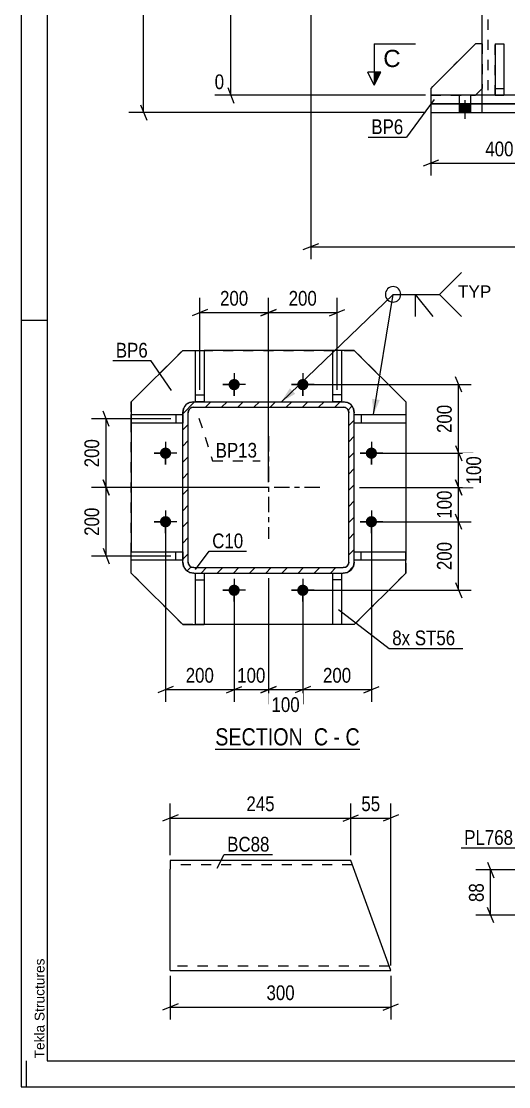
# Model space of a CAD drawing. Header units: millimetres. Extents: x 0 to 841, y 0 to 594.
# Drawn here: x 0 to 94.7, y 0 to 207.2 of the extents above; entities that cross this region are included whole.
import ezdxf

# ---------------------------------------------------------------- set-up
doc = ezdxf.new("R2010")
doc.units = ezdxf.units.MM
doc.linetypes.add('DXK_LINE_DOT2', pattern=[3.9198, 1.9599, -1.9599])
doc.linetypes.add('DXK_LINE_DOT3', pattern=[5.9187, 2.979, -0.9799, 0.9799, -0.9799])
doc.styles.add('Arial', font='arial.ttf', dxfattribs={"height": 0.2})
doc.styles.add('Arial Narrow', font='ARIALN.TTF', dxfattribs={"height": 0.2})

# ---------------------------------------------------------------- blocks, each defined once
blk = doc.blocks.new('Unknown-682105598-1132')
at = {"color": 5, "linetype": 'Continuous'}
for p, q in [((0, 594), (0, 0)), ((5, 589), (5, 5)), ((5, 149), (0, 149)), ((1, 0), (1, 5)), ((5, 5), (836, 5)), ((0, 0), (841, 0))]:
    blk.add_line(p, q, dxfattribs=at)
at = {"color": 174, "linetype": 'Continuous', "style": 'Arial'}
blk.add_text('Tekla Structures', height=1.9102, rotation=90, dxfattribs=at).set_placement((4.5, 5.5))
blk = doc.blocks.new('Unknown-682105598-62 - 2945')
at = {"color": 6, "linetype": 'Continuous'}
blk.add_line((37.68, 65.62), (65.75, 65.62), dxfattribs=at)
at = {"color": 0, "linetype": 'Continuous'}
for points in [[(55.79, 66.37), (55.79, 69.87), (37.68, 69.87), (37.68, 66.37)], [(59.6, 66.37), (59.6, 69.87), (56.84, 69.87), (56.84, 66.37)], [(61.93, 66.37), (61.93, 69.87), (60.65, 69.87), (60.65, 66.37)], [(65.75, 66.37), (65.75, 69.87), (62.98, 69.87), (62.98, 66.37)]]:
    blk.add_wipeout(points, dxfattribs=at)
at = {"color": 7, "linetype": 'Continuous', "style": 'Arial Narrow'}
for s, p in [('SECTION ', (37.68, 66.37)), ('C', (56.84, 66.37)), ('C', (62.98, 66.37)), ('-', (60.65, 66.37))]:
    blk.add_text(s, height=3.34, dxfattribs=at).set_placement(p)
blk = doc.blocks.new('Part-682105598-4379 - 4365')
at = {"color": 7, "linetype": 'DXK_LINE_DOT2'}
for p, q in [((92.06, 192.8), (92.06, 202.8)), ((92.06, 202.8), (93.72, 202.8)), ((93.72, 202.8), (93.72, 192.8)), ((92.06, 194.14), (93.72, 194.14)), ((93.72, 192.8), (92.06, 192.8))]:
    blk.add_line(p, q, dxfattribs=at)
blk = doc.blocks.new('Part-682105598-4436 - 4365')
at = {"color": 2, "linetype": 'Continuous'}
for p, q in [((88.22, 202.8), (79.56, 194.14)), ((89.56, 202.8), (88.22, 202.8)), ((79.56, 194.14), (79.56, 192.8)), ((88.22, 192.8), (89.56, 194.14))]:
    blk.add_line(p, q, dxfattribs=at)
at = {"color": 7, "linetype": 'DXK_LINE_DOT2'}
for p, q in [((89.56, 202.8), (89.56, 194.14)), ((79.56, 192.8), (88.22, 192.8))]:
    blk.add_line(p, q, dxfattribs=at)
blk = doc.blocks.new('Bolt-682105598-4375 - 4365')
at = {"linetype": 'Continuous'}
for points in [[(100.66, 192.8), (98.46, 192.8), (98.46, 191.14), (100.66, 191.14)], [(113.99, 192.8), (111.79, 192.8), (111.79, 191.14), (113.99, 191.14)]]:
    blk.add_hatch(color=1, dxfattribs=at).paths.add_polyline_path(points)
at = {"color": 1, "linetype": 'DXK_LINE_DOT2'}
for p, q in [((85.12, 191.14), (85.12, 192.8)), ((85.12, 191.14), (85.12, 192.8)), ((86.22, 189.87), (86.22, 192.8)), ((86.22, 189.87), (86.22, 192.8)), ((87.32, 191.14), (87.32, 192.8)), ((87.32, 191.14), (87.32, 192.8)), ((98.46, 191.14), (98.46, 192.8)), ((99.56, 189.87), (99.56, 192.8)), ((100.66, 191.14), (100.66, 192.8)), ((111.79, 191.14), (111.79, 192.8)), ((112.89, 189.87), (112.89, 192.8)), ((113.99, 191.14), (113.99, 192.8)), ((125.12, 191.14), (125.12, 192.8)), ((125.12, 191.14), (125.12, 192.8)), ((126.22, 189.87), (126.22, 192.8)), ((126.22, 189.87), (126.22, 192.8)), ((127.32, 191.14), (127.32, 192.8)), ((127.32, 191.14), (127.32, 192.8))]:
    blk.add_line(p, q, dxfattribs=at)
at = {"color": 1, "linetype": 'Continuous'}
for p, q in [((98.46, 191.14), (98.46, 192.8)), ((99.56, 189.87), (99.56, 192.8)), ((100.66, 191.14), (100.66, 192.8)), ((111.79, 191.14), (111.79, 192.8)), ((112.89, 189.87), (112.89, 192.8)), ((113.99, 191.14), (113.99, 192.8))]:
    blk.add_line(p, q, dxfattribs=at)
blk = doc.blocks.new('Part-682105598-4447 - 4365')
at = {"color": 2, "linetype": 'Continuous'}
blk.add_line((89.56, 192.8), (89.56, 242.8), dxfattribs=at)
at = {"color": 7, "linetype": 'DXK_LINE_DOT2'}
for p, q in [((90.62, 242.8), (90.62, 192.8)), ((122.89, 192.8), (89.56, 192.8))]:
    blk.add_line(p, q, dxfattribs=at)
blk = doc.blocks.new('Part-682105598-4435 - 4365')
at = {"color": 7, "linetype": 'DXK_LINE_DOT2'}
for p, q in [((88.22, 202.8), (79.56, 194.14)), ((89.56, 202.8), (88.22, 202.8)), ((89.56, 194.14), (89.56, 202.8)), ((79.56, 194.14), (79.56, 192.8)), ((79.56, 192.8), (88.22, 192.8)), ((88.22, 192.8), (89.56, 194.14))]:
    blk.add_line(p, q, dxfattribs=at)
blk = doc.blocks.new('Part-682105598-4455 - 4365')
at = {"color": 2, "linetype": 'Continuous'}
for p, q in [((92.06, 202.8), (92.06, 192.8)), ((92.06, 202.8), (93.72, 202.8)), ((93.72, 202.8), (93.72, 192.8)), ((92.06, 194.14), (93.72, 194.14)), ((92.06, 192.8), (93.72, 192.8))]:
    blk.add_line(p, q, dxfattribs=at)
blk = doc.blocks.new('Part-682105598-4568 - 4365')
at = {"color": 2, "linetype": 'Continuous'}
for p, q in [((132.89, 192.8), (79.56, 192.8)), ((79.56, 192.8), (79.56, 191.14)), ((89.56, 191.14), (89.56, 192.8)), ((122.89, 191.14), (122.89, 192.8)), ((132.89, 191.14), (132.89, 192.8)), ((79.56, 191.14), (132.89, 191.14))]:
    blk.add_line(p, q, dxfattribs=at)
blk = doc.blocks.new('Part-682105598-38322 - 4365')
at = {"color": 2, "linetype": 'Continuous'}
for p, q in [((132.89, 191.14), (79.56, 191.14)), ((79.56, 191.14), (79.56, 189.47)), ((89.56, 189.47), (89.56, 191.14)), ((122.89, 189.47), (122.89, 191.14)), ((132.89, 189.47), (132.89, 191.14)), ((79.56, 189.47), (132.89, 189.47))]:
    blk.add_line(p, q, dxfattribs=at)
blk = doc.blocks.new('Bolt-682105598-38323 - 4365')
at = {"linetype": 'Continuous'}
for points in [[(87.32, 191.14), (85.12, 191.14), (85.12, 189.47), (87.32, 189.47)], [(87.32, 191.14), (85.12, 191.14), (85.12, 189.47), (87.32, 189.47)], [(100.66, 191.14), (98.46, 191.14), (98.46, 189.47), (100.66, 189.47)], [(100.66, 191.14), (98.46, 191.14), (98.46, 189.47), (100.66, 189.47)], [(113.99, 191.14), (111.79, 191.14), (111.79, 189.47), (113.99, 189.47)], [(113.99, 191.14), (111.79, 191.14), (111.79, 189.47), (113.99, 189.47)], [(127.32, 191.14), (125.12, 191.14), (125.12, 189.47), (127.32, 189.47)], [(127.32, 191.14), (125.12, 191.14), (125.12, 189.47), (127.32, 189.47)]]:
    blk.add_hatch(color=1, dxfattribs=at).paths.add_polyline_path(points)
at = {"color": 1, "linetype": 'Continuous'}
for p, q in [((85.12, 189.47), (85.12, 191.14)), ((85.12, 189.47), (85.12, 191.14)), ((86.22, 188.2), (86.22, 191.14)), ((86.22, 188.2), (86.22, 191.14)), ((87.32, 189.47), (87.32, 191.14)), ((87.32, 189.47), (87.32, 191.14)), ((98.46, 189.47), (98.46, 191.14)), ((98.46, 189.47), (98.46, 191.14)), ((99.56, 188.2), (99.56, 191.14)), ((99.56, 188.2), (99.56, 191.14)), ((100.66, 189.47), (100.66, 191.14)), ((100.66, 189.47), (100.66, 191.14)), ((111.79, 189.47), (111.79, 191.14)), ((111.79, 189.47), (111.79, 191.14)), ((112.89, 188.2), (112.89, 191.14)), ((112.89, 188.2), (112.89, 191.14)), ((113.99, 189.47), (113.99, 191.14)), ((113.99, 189.47), (113.99, 191.14)), ((125.12, 189.47), (125.12, 191.14)), ((125.12, 189.47), (125.12, 191.14)), ((126.22, 188.2), (126.22, 191.14)), ((126.22, 188.2), (126.22, 191.14)), ((127.32, 189.47), (127.32, 191.14)), ((127.32, 189.47), (127.32, 191.14))]:
    blk.add_line(p, q, dxfattribs=at)
blk = doc.blocks.new('Part-682105598-23190 - 23189')
at = {"color": 2, "linetype": 'Continuous'}
for p, q in [((28.95, 44), (28.95, 42.29)), ((64, 44), (28.95, 44)), ((71.8, 22.57), (64, 44)), ((28.95, 24.29), (28.95, 42.29)), ((28.95, 22.7), (28.95, 24.29)), ((28.95, 22.57), (28.95, 22.7)), ((28.95, 22.57), (71.8, 22.57))]:
    blk.add_line(p, q, dxfattribs=at)
at = {"color": 7, "linetype": 'DXK_LINE_DOT2'}
for p, q in [((28.95, 44), (28.95, 43.87)), ((28.95, 43.87), (28.95, 43.5)), ((64.32, 43.14), (28.95, 43.14)), ((28.95, 23.07), (28.95, 24.29)), ((71.49, 23.43), (28.95, 23.43))]:
    blk.add_line(p, q, dxfattribs=at)
blk = doc.blocks.new('Part-682105598-3027 - 2945')
at = {"color": 2, "linetype": 'Continuous'}
for p, q in [((21.35, 102.37), (21.35, 104.04)), ((21.35, 104.04), (31.35, 104.04)), ((30.02, 102.37), (30.02, 104.04)), ((31.35, 102.37), (21.35, 102.37))]:
    blk.add_line(p, q, dxfattribs=at)
at = {"color": 7, "linetype": 'DXK_LINE_DOT2'}
blk.add_line((31.35, 104.04), (31.35, 102.37), dxfattribs=at)
blk = doc.blocks.new('Part-682105598-3099 - 2945')
at = {"color": 2, "linetype": 'Continuous'}
for p, q in [((21.35, 133.2), (31.35, 143.2)), ((31.35, 143.2), (33.85, 143.2)), ((60.52, 143.2), (35.52, 143.2)), ((64.69, 143.2), (62.19, 143.2)), ((74.69, 133.2), (64.69, 143.2)), ((21.35, 133.2), (21.35, 130.7)), ((74.69, 133.2), (74.69, 130.7)), ((21.35, 129.04), (21.35, 104.04)), ((74.69, 129.04), (74.69, 104.04)), ((21.35, 99.87), (21.35, 102.37)), ((74.69, 99.87), (74.69, 102.37)), ((21.35, 99.87), (31.35, 89.87)), ((74.69, 99.87), (64.69, 89.87)), ((31.35, 89.87), (33.85, 89.87)), ((60.52, 89.87), (35.52, 89.87)), ((64.69, 89.87), (62.19, 89.87))]:
    blk.add_line(p, q, dxfattribs=at)
at = {"color": 7, "linetype": 'DXK_LINE_DOT2'}
for p, q in [((33.85, 143.2), (35.52, 143.2)), ((62.19, 143.2), (60.52, 143.2)), ((21.35, 130.7), (21.35, 129.04)), ((74.69, 130.7), (74.69, 129.04)), ((21.35, 102.37), (21.35, 104.04)), ((74.69, 102.37), (74.69, 104.04)), ((33.85, 89.87), (35.52, 89.87)), ((62.19, 89.87), (60.52, 89.87))]:
    blk.add_line(p, q, dxfattribs=at)
blk = doc.blocks.new('Bolt-682105598-2954 - 2945')
at = {"linetype": 'Continuous'}
for points in [[(42.45, 136.54, -1), (40.25, 136.54, -1)], [(55.79, 136.54, -1), (53.59, 136.54, -1)], [(29.12, 123.2, -1), (26.92, 123.2, -1)], [(69.12, 123.2, -1), (66.92, 123.2, -1)], [(29.12, 109.87, -1), (26.92, 109.87, -1)], [(69.12, 109.87, -1), (66.92, 109.87, -1)], [(42.45, 96.54, -1), (40.25, 96.54, -1)], [(55.79, 96.54, -1), (53.59, 96.54, -1)]]:
    blk.add_hatch(color=1, dxfattribs=at).paths.add_polyline_path(points)
at = {"color": 1, "linetype": 'Continuous'}
for p, q in [((41.35, 138.74), (41.35, 134.34)), ((54.69, 138.74), (54.69, 134.34)), ((43.55, 136.54), (39.15, 136.54)), ((56.89, 136.54), (52.49, 136.54)), ((28.02, 125.4), (28.02, 121)), ((68.02, 125.4), (68.02, 121)), ((30.22, 123.2), (25.82, 123.2)), ((70.22, 123.2), (65.82, 123.2)), ((28.02, 112.07), (28.02, 107.67)), ((68.02, 112.07), (68.02, 107.67)), ((30.22, 109.87), (25.82, 109.87)), ((70.22, 109.87), (65.82, 109.87)), ((41.35, 98.74), (41.35, 94.34)), ((54.69, 98.74), (54.69, 94.34)), ((43.55, 96.54), (39.15, 96.54)), ((56.89, 96.54), (52.49, 96.54))]:
    blk.add_line(p, q, dxfattribs=at)
blk = doc.blocks.new('Part-682105598-3017 - 2945')
at = {"color": 2, "linetype": 'Continuous'}
for p, q in [((64.69, 104.04), (74.69, 104.04)), ((66.02, 102.37), (66.02, 104.04)), ((74.69, 104.04), (74.69, 102.37)), ((74.69, 102.37), (64.69, 102.37))]:
    blk.add_line(p, q, dxfattribs=at)
at = {"color": 7, "linetype": 'DXK_LINE_DOT2'}
blk.add_line((64.69, 102.37), (64.69, 104.04), dxfattribs=at)
blk = doc.blocks.new('Part-682105598-3001 - 2945')
at = {"linetype": 'Continuous'}
h = blk.add_hatch(dxfattribs=at)
h.set_pattern_fill('', scale=0.7, style=0, pattern_type=0)
h.set_pattern_definition([(45, (63.3693, 100.0324), (-1.57154, 1.57154), [])])
h.paths.add_polyline_path([(62.55, 99.87), (63.37, 100.03), (64.06, 100.49), (64.52, 101.19), (64.69, 102), (64.69, 131.07), (64.52, 131.89), (64.06, 132.58), (63.37, 133.04), (62.55, 133.2), (33.49, 133.2), (32.67, 133.04), (31.98, 132.58), (31.52, 131.89), (31.35, 131.07), (31.35, 102), (31.52, 101.19), (31.98, 100.49), (32.67, 100.03), (33.49, 99.87)])
h.paths.add_polyline_path([(33.08, 101.02), (32.73, 101.25), (32.5, 101.6), (32.42, 102), (32.42, 131.07), (32.5, 131.48), (32.73, 131.82), (33.08, 132.06), (33.49, 132.14), (62.55, 132.14), (62.96, 132.06), (63.31, 131.82), (63.54, 131.48), (63.62, 131.07), (63.62, 102), (63.54, 101.6), (63.31, 101.25), (62.96, 101.02), (62.55, 100.94), (33.49, 100.94)])
at = {"color": 7, "linetype": 'DXK_LINE_DOT2'}
for p, q in [((32.67, 133.04), (33.49, 133.2)), ((33.49, 133.2), (62.55, 133.2)), ((62.55, 133.2), (63.37, 133.04)), ((31.35, 131.07), (31.52, 131.89)), ((31.35, 102), (31.35, 131.07)), ((32.5, 131.48), (32.42, 131.07)), ((32.42, 102), (32.42, 131.07)), ((33.49, 132.14), (33.08, 132.06)), ((33.49, 132.14), (62.55, 132.14)), ((62.96, 132.06), (62.55, 132.14)), ((63.62, 131.07), (63.54, 131.48)), ((63.62, 102), (63.62, 131.07)), ((64.52, 131.89), (64.69, 131.07)), ((64.69, 102), (64.69, 131.07)), ((31.52, 101.19), (31.35, 102)), ((32.42, 102), (32.5, 101.6)), ((63.54, 101.6), (63.62, 102)), ((64.69, 102), (64.52, 101.19)), ((33.49, 99.87), (32.67, 100.03)), ((33.08, 101.02), (33.49, 100.94)), ((33.49, 100.94), (62.55, 100.94)), ((33.49, 99.87), (62.55, 99.87)), ((62.55, 100.94), (62.96, 101.02)), ((63.37, 100.03), (62.55, 99.87))]:
    blk.add_line(p, q, dxfattribs=at)
at = {"color": 2, "linetype": 'Continuous'}
for p, q in [((33.49, 133.2), (32.67, 133.04)), ((33.49, 133.2), (62.55, 133.2)), ((63.37, 133.04), (62.55, 133.2)), ((31.52, 131.89), (31.35, 131.07)), ((31.35, 102), (31.35, 131.07)), ((32.42, 131.07), (32.5, 131.48)), ((32.42, 102), (32.42, 131.07)), ((33.08, 132.06), (33.49, 132.14)), ((33.49, 132.14), (62.55, 132.14)), ((62.55, 132.14), (62.96, 132.06)), ((63.54, 131.48), (63.62, 131.07)), ((63.62, 102), (63.62, 131.07)), ((64.69, 131.07), (64.52, 131.89)), ((64.69, 102), (64.69, 131.07)), ((31.35, 102), (31.52, 101.19)), ((32.5, 101.6), (32.42, 102)), ((63.62, 102), (63.54, 101.6)), ((64.52, 101.19), (64.69, 102)), ((32.67, 100.03), (33.49, 99.87)), ((33.49, 100.94), (33.08, 101.02)), ((33.49, 100.94), (62.55, 100.94)), ((33.49, 99.87), (62.55, 99.87)), ((62.96, 101.02), (62.55, 100.94)), ((62.55, 99.87), (63.37, 100.03))]:
    blk.add_line(p, q, dxfattribs=at)
at = {"color": 7, "linetype": 'DXK_LINE_DOT3'}
for p, q in [((48.02, 126.54), (48.02, 106.54)), ((58.02, 116.54), (38.02, 116.54))]:
    blk.add_line(p, q, dxfattribs=at)
at = {"color": 7, "linetype": 'DXK_LINE_DOT2'}
for centre, radius, start, end in [((33.49, 131.07), 2.13, 112.5, 157.5), ((62.55, 131.07), 2.13, 22.5, 67.5), ((33.49, 131.07), 1.07, 112.5, 157.5), ((62.55, 131.07), 1.07, 22.5, 67.5), ((33.49, 102), 1.07, 202.5, 247.5), ((62.55, 102), 1.07, 292.5, 337.5), ((33.49, 102), 2.13, 202.5, 247.5), ((62.55, 102), 2.13, 292.5, 337.5)]:
    blk.add_arc(centre, radius, start, end, dxfattribs=at)
at = {"color": 2, "linetype": 'Continuous'}
for centre, radius, start, end in [((33.49, 131.07), 2.13, 112.5, 157.5), ((62.55, 131.07), 2.13, 22.5, 67.5), ((33.49, 131.07), 1.07, 112.5, 157.5), ((62.55, 131.07), 1.07, 22.5, 67.5), ((33.49, 102), 1.07, 202.5, 247.5), ((62.55, 102), 1.07, 292.5, 337.5), ((33.49, 102), 2.13, 202.5, 247.5), ((62.55, 102), 2.13, 292.5, 337.5)]:
    blk.add_arc(centre, radius, start, end, dxfattribs=at)
blk = doc.blocks.new('Part-682105598-3022 - 2945')
at = {"color": 2, "linetype": 'Continuous'}
for p, q in [((64.69, 130.7), (74.69, 130.7)), ((66.02, 130.7), (66.02, 129.04)), ((74.69, 130.7), (74.69, 129.04)), ((74.69, 129.04), (64.69, 129.04))]:
    blk.add_line(p, q, dxfattribs=at)
at = {"color": 7, "linetype": 'DXK_LINE_DOT2'}
blk.add_line((64.69, 129.04), (64.69, 130.7), dxfattribs=at)
blk = doc.blocks.new('Part-682105598-3032 - 2945')
at = {"color": 2, "linetype": 'Continuous'}
for p, q in [((21.35, 129.04), (21.35, 130.7)), ((21.35, 130.7), (31.35, 130.7)), ((30.02, 130.7), (30.02, 129.04)), ((31.35, 129.04), (21.35, 129.04))]:
    blk.add_line(p, q, dxfattribs=at)
at = {"color": 7, "linetype": 'DXK_LINE_DOT2'}
blk.add_line((31.35, 130.7), (31.35, 129.04), dxfattribs=at)
blk = doc.blocks.new('Part-682105598-3037 - 2945')
at = {"color": 2, "linetype": 'Continuous'}
for p, q in [((33.85, 133.2), (33.85, 143.2)), ((33.85, 143.2), (35.52, 143.2)), ((35.52, 143.2), (35.52, 133.2)), ((33.85, 134.54), (35.52, 134.54))]:
    blk.add_line(p, q, dxfattribs=at)
at = {"color": 7, "linetype": 'DXK_LINE_DOT2'}
blk.add_line((35.52, 133.2), (33.85, 133.2), dxfattribs=at)
blk = doc.blocks.new('Part-682105598-3042 - 2945')
at = {"color": 2, "linetype": 'Continuous'}
for p, q in [((60.52, 133.2), (60.52, 143.2)), ((62.19, 143.2), (60.52, 143.2)), ((62.19, 143.2), (62.19, 133.2)), ((62.19, 134.54), (60.52, 134.54))]:
    blk.add_line(p, q, dxfattribs=at)
at = {"color": 7, "linetype": 'DXK_LINE_DOT2'}
blk.add_line((62.19, 133.2), (60.52, 133.2), dxfattribs=at)
blk = doc.blocks.new('Part-682105598-3047 - 2945')
at = {"color": 2, "linetype": 'Continuous'}
for p, q in [((33.85, 89.87), (33.85, 99.87)), ((35.52, 99.87), (35.52, 89.87)), ((33.85, 98.54), (35.52, 98.54)), ((35.52, 89.87), (33.85, 89.87))]:
    blk.add_line(p, q, dxfattribs=at)
at = {"color": 7, "linetype": 'DXK_LINE_DOT2'}
blk.add_line((33.85, 99.87), (35.52, 99.87), dxfattribs=at)
blk = doc.blocks.new('Part-682105598-3052 - 2945')
at = {"color": 2, "linetype": 'Continuous'}
for p, q in [((60.52, 89.87), (60.52, 99.87)), ((62.19, 99.87), (62.19, 89.87)), ((62.19, 98.54), (60.52, 98.54)), ((62.19, 89.87), (60.52, 89.87))]:
    blk.add_line(p, q, dxfattribs=at)
at = {"color": 7, "linetype": 'DXK_LINE_DOT2'}
blk.add_line((60.52, 99.87), (62.19, 99.87), dxfattribs=at)
blk = doc.blocks.new('Part-682105598-38330 - 2945')
at = {"color": 7, "linetype": 'DXK_LINE_DOT2'}
for p, q in [((21.35, 133.2), (31.35, 143.2)), ((31.35, 143.2), (64.69, 143.2)), ((64.69, 143.2), (74.69, 133.2)), ((21.35, 99.87), (21.35, 133.2)), ((74.69, 133.2), (74.69, 99.87)), ((21.35, 99.87), (31.35, 89.87)), ((74.69, 99.87), (64.69, 89.87)), ((64.69, 89.87), (31.35, 89.87))]:
    blk.add_line(p, q, dxfattribs=at)
blk = doc.blocks.new('Bolt-682105598-38331 - 2945')
at = {"color": 1, "linetype": 'Continuous'}
for p, q in [((41.35, 138.74), (41.35, 137.27)), ((54.69, 138.74), (54.69, 137.27)), ((39.15, 136.54), (40.62, 136.54)), ((41.35, 134.34), (41.35, 135.8)), ((43.55, 136.54), (42.09, 136.54)), ((52.49, 136.54), (53.95, 136.54)), ((54.69, 134.34), (54.69, 135.8)), ((56.89, 136.54), (55.42, 136.54)), ((28.02, 125.4), (28.02, 123.94)), ((68.02, 125.4), (68.02, 123.94)), ((25.82, 123.2), (27.28, 123.2)), ((28.02, 121), (28.02, 122.47)), ((30.22, 123.2), (28.75, 123.2)), ((65.82, 123.2), (67.28, 123.2)), ((68.02, 121), (68.02, 122.47)), ((70.22, 123.2), (68.75, 123.2)), ((28.02, 112.07), (28.02, 110.6)), ((68.02, 112.07), (68.02, 110.6)), ((25.82, 109.87), (27.28, 109.87)), ((30.22, 109.87), (28.75, 109.87)), ((65.82, 109.87), (67.28, 109.87)), ((70.22, 109.87), (68.75, 109.87)), ((28.02, 107.67), (28.02, 109.14)), ((68.02, 107.67), (68.02, 109.14)), ((41.35, 98.74), (41.35, 97.27)), ((54.69, 98.74), (54.69, 97.27)), ((39.15, 96.54), (40.62, 96.54)), ((41.35, 94.34), (41.35, 95.8)), ((43.55, 96.54), (42.09, 96.54)), ((52.49, 96.54), (53.95, 96.54)), ((54.69, 94.34), (54.69, 95.8)), ((56.89, 96.54), (55.42, 96.54))]:
    blk.add_line(p, q, dxfattribs=at)
blk = doc.blocks.new('StraightDimension-682105598-40010 - 4365')
at = {"color": 7, "linetype": 'Continuous'}
for p, q in [((23.77, 189.47), (23.77, 566.27)), ((23.17, 190.97), (24.37, 187.97)), ((78.56, 189.47), (20.92, 189.47))]:
    blk.add_line(p, q, dxfattribs=at)
blk = doc.blocks.new('StraightDimension-682105598-42656 - 4365')
at = {"color": 7, "linetype": 'Continuous'}
for p, q in [((41.3, 290.3), (40.1, 293.3)), ((56.89, 291.8), (32.09, 291.8)), ((40.7, 192.8), (40.7, 291.8)), ((78.56, 192.8), (37.57, 192.8)), ((40.1, 194.3), (41.3, 191.3))]:
    blk.add_line(p, q, dxfattribs=at)
at = {"color": 0, "linetype": 'Continuous'}
for points in [[(40, 292.4), (40, 296.6), (31.49, 296.6), (31.49, 292.4)], [(40, 193.4), (40, 197.6), (36.97, 197.6), (36.97, 193.4)]]:
    blk.add_wipeout(points, dxfattribs=at)
at = {"color": 0}
blk.add_wipeout([(39.95, 246.56), (35.75, 246.56), (35.75, 238.05), (39.95, 238.05)], dxfattribs=at)
at = {"color": 3, "linetype": 'Continuous', "style": 'Arial Narrow'}
for s, height, p in [('4542', 2.863, (32.09, 293)), ('0', 2.86, (37.57, 194))]:
    blk.add_text(s, height=height, dxfattribs=at).set_placement(p)
at = {"color": 3, "style": 'Arial Narrow'}
blk.add_text('4542', height=2.863, rotation=90.0002, dxfattribs=at).set_placement((39.35, 238.65))
blk = doc.blocks.new('StraightDimension-682105598-4850 - 4365')
at = {"color": 7, "linetype": 'Continuous'}
for p, q in [((212.13, 292.88), (212.13, 160.92)), ((56.22, 282.8), (56.22, 160.92)), ((57.72, 163.92), (54.72, 162.72)), ((210.63, 162.72), (213.63, 163.92)), ((56.22, 163.32), (212.13, 163.32))]:
    blk.add_line(p, q, dxfattribs=at)
at = {"color": 0}
blk.add_wipeout([(138.43, 164.07), (138.43, 168.27), (129.92, 168.27), (129.92, 164.07)], dxfattribs=at)
at = {"color": 3, "style": 'Arial Narrow'}
blk.add_text('2339', height=2.863, dxfattribs=at).set_placement((130.52, 164.67))
blk = doc.blocks.new('StraightDimension-682105598-4872 - 4365')
at = {"color": 7, "linetype": 'Continuous'}
for p, q in [((106.22, 191.8), (106.22, 177.19)), ((79.56, 190.14), (79.56, 177.19)), ((81.06, 180.19), (78.06, 178.99)), ((79.56, 179.59), (106.22, 179.59)), ((104.72, 178.99), (107.72, 180.19))]:
    blk.add_line(p, q, dxfattribs=at)
at = {"color": 0}
blk.add_wipeout([(96.23, 180.34), (96.23, 184.54), (89.55, 184.54), (89.55, 180.34)], dxfattribs=at)
at = {"color": 3, "style": 'Arial Narrow'}
blk.add_text('400', height=2.863, dxfattribs=at).set_placement((90.15, 180.94))
blk = doc.blocks.new('StraightDimension-682105598-36776 - 36651')
at = {"color": 7, "linetype": 'Continuous'}
for p, q in [((90.59, 43.65), (91.79, 40.65)), ((100.19, 42.15), (88.34, 42.15)), ((91.19, 33.35), (91.19, 42.15)), ((100.19, 33.35), (88.34, 33.35)), ((91.79, 31.85), (90.59, 34.85))]:
    blk.add_line(p, q, dxfattribs=at)
at = {"color": 0}
blk.add_wipeout([(90.44, 40.18), (86.24, 40.18), (86.24, 35.32), (90.44, 35.32)], dxfattribs=at)
at = {"color": 3, "style": 'Arial Narrow'}
blk.add_text('88', height=2.863, rotation=90.0002, dxfattribs=at).set_placement((89.84, 35.92))
blk = doc.blocks.new('StraightDimension-682105598-23710 - 23189')
at = {"color": 7, "linetype": 'Continuous'}
for p, q in [((64, 45), (64, 55.09)), ((71.8, 23.57), (71.8, 55.09)), ((62.5, 51.64), (65.5, 52.84)), ((64, 52.24), (71.8, 52.24)), ((73.3, 52.84), (70.3, 51.64))]:
    blk.add_line(p, q, dxfattribs=at)
at = {"color": 0}
blk.add_wipeout([(70.33, 52.99), (70.33, 57.19), (65.47, 57.19), (65.47, 52.99)], dxfattribs=at)
at = {"color": 3, "style": 'Arial Narrow'}
blk.add_text('55', height=2.863, dxfattribs=at).set_placement((66.07, 53.59))
blk = doc.blocks.new('StraightDimension-682105598-23711 - 23189')
at = {"color": 7, "linetype": 'Continuous'}
for p, q in [((28.95, 45), (28.95, 55.09)), ((64, 45), (64, 55.09)), ((30.45, 52.84), (27.45, 51.64)), ((28.95, 52.24), (64, 52.24)), ((62.5, 51.64), (65.5, 52.84))]:
    blk.add_line(p, q, dxfattribs=at)
at = {"color": 0}
blk.add_wipeout([(49.82, 52.99), (49.82, 57.19), (43.13, 57.19), (43.13, 52.99)], dxfattribs=at)
at = {"color": 3, "style": 'Arial Narrow'}
blk.add_text('245', height=2.863, dxfattribs=at).set_placement((43.73, 53.59))
blk = doc.blocks.new('StraightDimension-682105598-23747 - 23189')
at = {"color": 7, "linetype": 'Continuous'}
for p, q in [((28.95, 21.57), (28.95, 13.09)), ((71.8, 21.57), (71.8, 13.09)), ((30.45, 16.09), (27.45, 14.89)), ((28.95, 15.49), (71.8, 15.49)), ((70.3, 14.89), (73.3, 16.09))]:
    blk.add_line(p, q, dxfattribs=at)
at = {"color": 0}
blk.add_wipeout([(53.72, 16.24), (53.72, 20.44), (47.03, 20.44), (47.03, 16.24)], dxfattribs=at)
at = {"color": 3, "style": 'Arial Narrow'}
blk.add_text('300', height=2.863, dxfattribs=at).set_placement((47.63, 16.84))
blk = doc.blocks.new('StraightDimension-682105598-38608 - 2945')
at = {"color": 7, "linetype": 'Continuous'}
for p, q in [((48.02, 98.87), (48.02, 74.82)), ((41.35, 95.54), (41.35, 74.82)), ((39.85, 76.62), (42.85, 77.82)), ((41.35, 77.22), (48.02, 77.22)), ((49.52, 77.82), (46.52, 76.62))]:
    blk.add_line(p, q, dxfattribs=at)
at = {"color": 0}
blk.add_wipeout([(48.03, 77.97), (48.03, 82.17), (41.34, 82.17), (41.34, 77.97)], dxfattribs=at)
at = {"color": 3, "style": 'Arial Narrow'}
blk.add_text('100', height=2.863, dxfattribs=at).set_placement((41.94, 78.57))
blk = doc.blocks.new('StraightDimension-682105598-3151 - 2945')
at = {"color": 7, "linetype": 'Continuous'}
for p, q in [((17.07, 128.37), (15.87, 131.37)), ((29.02, 129.87), (13.62, 129.87)), ((16.47, 116.54), (16.47, 129.87)), ((47.19, 116.54), (13.62, 116.54)), ((15.87, 118.04), (17.07, 115.04))]:
    blk.add_line(p, q, dxfattribs=at)
at = {"color": 0}
blk.add_wipeout([(15.72, 126.55), (11.52, 126.55), (11.52, 119.86), (15.72, 119.86)], dxfattribs=at)
at = {"color": 3, "style": 'Arial Narrow'}
blk.add_text('200', height=2.863, rotation=90.0002, dxfattribs=at).set_placement((15.12, 120.46))
blk = doc.blocks.new('StraightDimension-682105598-3164 - 2945')
at = {"color": 7, "linetype": 'Continuous'}
for p, q in [((47.19, 116.54), (13.62, 116.54)), ((17.07, 115.04), (15.87, 118.04)), ((16.47, 103.2), (16.47, 116.54)), ((15.87, 104.7), (17.07, 101.7)), ((29.02, 103.2), (13.62, 103.2))]:
    blk.add_line(p, q, dxfattribs=at)
at = {"color": 0}
blk.add_wipeout([(15.72, 113.21), (11.52, 113.21), (11.52, 106.53), (15.72, 106.53)], dxfattribs=at)
at = {"color": 3, "style": 'Arial Narrow'}
blk.add_text('200', height=2.863, rotation=90.0002, dxfattribs=at).set_placement((15.12, 107.13))
blk = doc.blocks.new('StraightDimension-682105598-38575 - 2945')
at = {"color": 7, "linetype": 'Continuous'}
for p, q in [((65.69, 116.54), (87.37, 116.54)), ((84.37, 118.04), (85.57, 115.04)), ((84.97, 109.87), (84.97, 116.54)), ((69.02, 109.87), (87.37, 109.87)), ((85.57, 108.37), (84.37, 111.37))]:
    blk.add_line(p, q, dxfattribs=at)
at = {"color": 0}
blk.add_wipeout([(84.22, 116.55), (80.02, 116.55), (80.02, 109.86), (84.22, 109.86)], dxfattribs=at)
at = {"color": 3, "style": 'Arial Narrow'}
blk.add_text('100', height=2.863, rotation=90.0002, dxfattribs=at).set_placement((83.62, 110.46))
blk = doc.blocks.new('StraightDimension-682105598-3177 - 2945')
at = {"color": 7, "linetype": 'Continuous'}
for p, q in [((34.69, 135.54), (34.69, 153.39)), ((48.02, 117.54), (48.02, 153.39)), ((36.19, 151.14), (33.19, 149.94)), ((34.69, 150.54), (48.02, 150.54)), ((46.52, 149.94), (49.52, 151.14))]:
    blk.add_line(p, q, dxfattribs=at)
at = {"color": 0}
blk.add_wipeout([(44.69, 151.29), (44.69, 155.49), (38.01, 155.49), (38.01, 151.29)], dxfattribs=at)
at = {"color": 3, "style": 'Arial Narrow'}
blk.add_text('200', height=2.863, dxfattribs=at).set_placement((38.61, 151.89))
blk = doc.blocks.new('StraightDimension-682105598-3185 - 2945')
at = {"color": 7, "linetype": 'Continuous'}
for p, q in [((48.02, 117.54), (48.02, 153.39)), ((61.35, 135.54), (61.35, 153.39)), ((49.52, 151.14), (46.52, 149.94)), ((48.02, 150.54), (61.35, 150.54)), ((59.85, 149.94), (62.85, 151.14))]:
    blk.add_line(p, q, dxfattribs=at)
at = {"color": 0}
blk.add_wipeout([(58.03, 151.29), (58.03, 155.49), (51.34, 155.49), (51.34, 151.29)], dxfattribs=at)
at = {"color": 3, "style": 'Arial Narrow'}
blk.add_text('200', height=2.863, dxfattribs=at).set_placement((51.94, 151.89))
blk = doc.blocks.new('StraightDimension-682105598-38573 - 2945')
at = {"color": 7, "linetype": 'Continuous'}
for p, q in [((85.57, 135.04), (84.37, 138.04)), ((55.69, 136.54), (87.37, 136.54)), ((84.97, 123.2), (84.97, 136.54)), ((84.37, 124.7), (85.57, 121.7)), ((69.02, 123.2), (87.37, 123.2))]:
    blk.add_line(p, q, dxfattribs=at)
at = {"color": 0}
blk.add_wipeout([(84.22, 133.21), (80.02, 133.21), (80.02, 126.53), (84.22, 126.53)], dxfattribs=at)
at = {"color": 3, "style": 'Arial Narrow'}
blk.add_text('200', height=2.863, rotation=90.0002, dxfattribs=at).set_placement((83.62, 127.13))
blk = doc.blocks.new('StraightDimension-682105598-38574 - 2945')
at = {"color": 7, "linetype": 'Continuous'}
for p, q in [((84.37, 124.7), (85.57, 121.7)), ((69.02, 123.2), (87.82, 123.2)), ((84.97, 116.54), (84.97, 123.2)), ((65.69, 116.54), (87.82, 116.54)), ((85.57, 115.04), (84.37, 118.04))]:
    blk.add_line(p, q, dxfattribs=at)
at = {"color": 0}
blk.add_wipeout([(89.92, 123.21), (85.72, 123.21), (85.72, 116.53), (89.92, 116.53)], dxfattribs=at)
at = {"color": 3, "style": 'Arial Narrow'}
blk.add_text('100', height=2.863, rotation=90.0002, dxfattribs=at).set_placement((89.32, 117.13))
blk = doc.blocks.new('StraightDimension-682105598-38576 - 2945')
at = {"color": 7, "linetype": 'Continuous'}
for p, q in [((69.02, 109.87), (87.37, 109.87)), ((85.57, 108.37), (84.37, 111.37)), ((84.97, 96.54), (84.97, 109.87)), ((84.37, 98.04), (85.57, 95.04)), ((55.69, 96.54), (87.37, 96.54))]:
    blk.add_line(p, q, dxfattribs=at)
at = {"color": 0}
blk.add_wipeout([(84.22, 106.55), (80.02, 106.55), (80.02, 99.86), (84.22, 99.86)], dxfattribs=at)
at = {"color": 3, "style": 'Arial Narrow'}
blk.add_text('200', height=2.863, rotation=90.0002, dxfattribs=at).set_placement((83.62, 100.46))
blk = doc.blocks.new('StraightDimension-682105598-38606 - 2945')
at = {"color": 7, "linetype": 'Continuous'}
for p, q in [((68.02, 108.87), (68.02, 74.82)), ((54.69, 95.54), (54.69, 74.82)), ((56.19, 77.82), (53.19, 76.62)), ((54.69, 77.22), (68.02, 77.22)), ((66.52, 76.62), (69.52, 77.82))]:
    blk.add_line(p, q, dxfattribs=at)
at = {"color": 0}
blk.add_wipeout([(64.7, 77.97), (64.7, 82.17), (58.01, 82.17), (58.01, 77.97)], dxfattribs=at)
at = {"color": 3, "style": 'Arial Narrow'}
blk.add_text('200', height=2.863, dxfattribs=at).set_placement((58.61, 78.57))
blk = doc.blocks.new('StraightDimension-682105598-38607 - 2945')
at = {"color": 7, "linetype": 'Continuous'}
for p, q in [((48.02, 98.87), (48.02, 74.37)), ((54.69, 95.54), (54.69, 74.37)), ((46.52, 76.62), (49.52, 77.82)), ((48.02, 77.22), (54.69, 77.22)), ((56.19, 77.82), (53.19, 76.62))]:
    blk.add_line(p, q, dxfattribs=at)
at = {"color": 0}
blk.add_wipeout([(54.7, 72.27), (54.7, 76.47), (48.01, 76.47), (48.01, 72.27)], dxfattribs=at)
at = {"color": 3, "style": 'Arial Narrow'}
blk.add_text('100', height=2.863, dxfattribs=at).set_placement((48.61, 72.87))
blk = doc.blocks.new('StraightDimension-682105598-38609 - 2945')
at = {"color": 7, "linetype": 'Continuous'}
for p, q in [((28.02, 108.87), (28.02, 74.82)), ((41.35, 95.54), (41.35, 74.82)), ((29.52, 77.82), (26.52, 76.62)), ((28.02, 77.22), (41.35, 77.22)), ((39.85, 76.62), (42.85, 77.82))]:
    blk.add_line(p, q, dxfattribs=at)
at = {"color": 0}
blk.add_wipeout([(38.03, 77.97), (38.03, 82.17), (31.34, 82.17), (31.34, 77.97)], dxfattribs=at)
at = {"color": 3, "style": 'Arial Narrow'}
blk.add_text('200', height=2.863, dxfattribs=at).set_placement((31.94, 78.57))
blk = doc.blocks.new('Mark-682105598-4564 - 4365')
at = {"color": 0}
blk.add_wipeout([(74.21, 185.26), (74.21, 188.26), (68, 188.26), (68, 185.26)], dxfattribs=at)
blk.add_wipeout([(74.21, 185.26), (74.21, 188.26), (68, 188.26), (68, 185.26)], dxfattribs=at)
at = {"color": 30, "linetype": 'Continuous'}
for p in [(80.21, 191.97), (67.4, 184.66)]:
    blk.add_line(p, (74.81, 184.66), dxfattribs=at)
at = {"color": 3, "style": 'Arial Narrow'}
blk.add_text('BP6', height=2.863, dxfattribs=at).set_placement((68, 185.26))
blk = doc.blocks.new('SectionMark-682105598-5031 - 4365')
at = {"color": 6, "linetype": 'Continuous'}
for p, q in [((68.57, 202.8), (68.57, 194.8)), ((137.5, 202.8), (137.5, 194.8)), ((68.57, 194.8), (67.32, 197.3)), ((138.75, 197.3), (137.5, 194.8))]:
    blk.add_line(p, q, dxfattribs=at)
at = {"color": 0, "linetype": 'Continuous'}
for points in [[(73.69, 198.3), (73.69, 201.8), (70.32, 201.8), (70.32, 198.3)], [(135.75, 198.3), (135.75, 201.8), (132.38, 201.8), (132.38, 198.3)]]:
    blk.add_wipeout(points, dxfattribs=at)
at = {"linetype": 'Continuous'}
for points in [[(68.57, 197.3), (69.82, 197.3), (68.57, 194.8)], [(136.25, 197.3), (137.5, 197.3), (137.5, 194.8)]]:
    blk.add_hatch(color=6, dxfattribs=at).paths.add_polyline_path(points)
at = {"color": 6, "linetype": 'Continuous'}
for p, q in [((68.57, 202.8), (76.57, 202.8)), ((137.5, 202.8), (129.5, 202.8)), ((69.82, 197.3), (67.32, 197.3)), ((68.57, 194.8), (69.82, 197.3)), ((136.25, 197.3), (138.75, 197.3)), ((137.5, 194.8), (136.25, 197.3))]:
    blk.add_line(p, q, dxfattribs=at)
at = {"color": 3, "linetype": 'Continuous', "style": 'Arial'}
for p in [(70.32, 198.3), (132.38, 198.3)]:
    blk.add_text('C', height=3.34, dxfattribs=at).set_placement(p)
blk = doc.blocks.new('Mark-682105598-36832 - 36651')
at = {"color": 0}
blk.add_wipeout([(95.55, 47.03), (95.55, 50.03), (86.05, 50.03), (86.05, 47.03)], dxfattribs=at)
blk.add_wipeout([(95.55, 47.03), (95.55, 50.03), (86.05, 50.03), (86.05, 47.03)], dxfattribs=at)
at = {"color": 30, "linetype": 'Continuous'}
for p in [(85.45, 46.43), (104.14, 40.36)]:
    blk.add_line(p, (96.15, 46.43), dxfattribs=at)
at = {"color": 3, "style": 'Arial Narrow'}
blk.add_text('PL768', height=2.863, dxfattribs=at).set_placement((86.05, 47.03))
blk = doc.blocks.new('Mark-682105598-23263 - 23189')
at = {"color": 0}
blk.add_wipeout([(48.22, 45.73), (48.22, 48.73), (40, 48.73), (40, 45.73)], dxfattribs=at)
blk.add_wipeout([(48.22, 45.73), (48.22, 48.73), (40, 48.73), (40, 45.73)], dxfattribs=at)
at = {"color": 30, "linetype": 'Continuous'}
for p, q in [((38.07, 42.52), (39.4, 45.13)), ((39.4, 45.13), (48.82, 45.13))]:
    blk.add_line(p, q, dxfattribs=at)
at = {"color": 3, "style": 'Arial Narrow'}
blk.add_text('BC88', height=2.863, dxfattribs=at).set_placement((40, 45.73))
blk = doc.blocks.new('Mark-682105598-2997 - 2945')
at = {"color": 0}
blk.add_wipeout([(43.12, 104.72), (43.12, 107.72), (37.09, 107.72), (37.09, 104.72)], dxfattribs=at)
blk.add_wipeout([(43.12, 104.72), (43.12, 107.72), (37.09, 107.72), (37.09, 104.72)], dxfattribs=at)
at = {"color": 30, "linetype": 'Continuous'}
for p, q in [((33.87, 100.58), (36.49, 104.12)), ((36.49, 104.12), (43.72, 104.12))]:
    blk.add_line(p, q, dxfattribs=at)
at = {"color": 3, "style": 'Arial Narrow'}
blk.add_text('C10', height=2.863, dxfattribs=at).set_placement((37.09, 104.72))
blk = doc.blocks.new('Mark-682105598-38349 - 2945')
at = {"color": 0}
blk.add_wipeout([(45.8, 122.34), (45.8, 125.34), (37.76, 125.34), (37.76, 122.34)], dxfattribs=at)
blk.add_wipeout([(45.8, 122.34), (45.8, 125.34), (37.76, 125.34), (37.76, 122.34)], dxfattribs=at)
at = {"color": 30, "linetype": 'DXK_LINE_DOT2'}
for p, q in [((34.52, 130.03), (37.16, 121.74)), ((37.16, 121.74), (46.4, 121.74))]:
    blk.add_line(p, q, dxfattribs=at)
at = {"color": 3, "style": 'Arial Narrow'}
blk.add_text('BP13', height=2.863, dxfattribs=at).set_placement((37.76, 122.34))
blk = doc.blocks.new('Mark-682105598-3095 - 2945')
at = {"color": 0}
blk.add_wipeout([(24.57, 141.8), (24.57, 144.8), (18.36, 144.8), (18.36, 141.8)], dxfattribs=at)
blk.add_wipeout([(24.57, 141.8), (24.57, 144.8), (18.36, 144.8), (18.36, 141.8)], dxfattribs=at)
at = {"color": 30, "linetype": 'Continuous'}
for p in [(17.76, 141.2), (29.17, 135.39)]:
    blk.add_line(p, (25.17, 141.2), dxfattribs=at)
at = {"color": 3, "style": 'Arial Narrow'}
blk.add_text('BP6', height=2.863, dxfattribs=at).set_placement((18.36, 141.8))
blk = doc.blocks.new('MarkSet-682105598-3243 - 2945')
at = {"color": 0}
blk.add_wipeout([(75.55, 85.85), (75.55, 88.85), (72.07, 88.85), (72.07, 85.85)], dxfattribs=at)
blk.add_wipeout([(75.55, 85.85), (75.55, 88.85), (72.07, 88.85), (72.07, 85.85)], dxfattribs=at)
at = {"color": 30, "linetype": 'Continuous'}
blk.add_line((61.6, 92.78), (71.47, 85.25), dxfattribs=at)
at = {"color": 0}
blk.add_wipeout([(84.3, 85.85), (84.3, 88.85), (76.45, 88.85), (76.45, 85.85)], dxfattribs=at)
blk.add_wipeout([(84.3, 85.85), (84.3, 88.85), (76.45, 88.85), (76.45, 85.85)], dxfattribs=at)
at = {"color": 30, "linetype": 'Continuous'}
blk.add_line((71.47, 85.25), (85.8, 85.25), dxfattribs=at)
at = {"color": 3, "style": 'Arial Narrow'}
for s, p in [('8x', (72.07, 85.85)), ('ST56', (76.45, 85.85))]:
    blk.add_text(s, height=2.863, dxfattribs=at).set_placement(p)
blk = doc.blocks.new('WeldMark-682105598-24205 - 2945')
at = {"linetype": 'Continuous'}
for points in [[(53.21, 134.74), (50.53, 133.2), (52.17, 135.82)], [(69.64, 133.54), (68.41, 130.7), (68.16, 133.78)]]:
    blk.add_hatch(color=30, dxfattribs=at).paths.add_polyline_path(points)
at = {"color": 30, "linetype": 'Continuous'}
for p, q in [((50.53, 133.2), (72.23, 154.09)), ((68.41, 130.7), (72.23, 154.09)), ((72.23, 154.09), (81.23, 154.09))]:
    blk.add_line(p, q, dxfattribs=at)
at = {"color": 3, "linetype": 'Continuous'}
for q in [(79.94, 149.8), (76.51, 149.8)]:
    blk.add_line((76.51, 154.09), q, dxfattribs=at)
for start, end in [(90, 270), (270, 90)]:
    blk.add_arc((72.23, 154.09), 1.5, start, end, dxfattribs=at)
at = {"color": 0, "linetype": 'Continuous'}
blk.add_wipeout([(91.31, 153.44), (91.31, 155.94), (84.83, 155.94), (84.83, 153.44)], dxfattribs=at)
blk.add_wipeout([(91.31, 153.44), (91.31, 155.94), (84.83, 155.94), (84.83, 153.44)], dxfattribs=at)
at = {"color": 3, "linetype": 'Continuous'}
for q in [(85.51, 158.37), (85.51, 149.8)]:
    blk.add_line((81.23, 154.09), q, dxfattribs=at)
at = {"color": 3, "linetype": 'Continuous', "style": 'Arial'}
blk.add_text('TYP', height=2.388, dxfattribs=at).set_placement((84.83, 153.44))

msp = doc.modelspace()

# ---------------------------------------------------------------- block references
for name in ['Unknown-682105598-1132', 'Part-682105598-4447 - 4365', 'Part-682105598-4436 - 4365', 'Part-682105598-4435 - 4365', 'Part-682105598-4379 - 4365', 'Part-682105598-4455 - 4365', 'Part-682105598-4568 - 4365', 'Bolt-682105598-4375 - 4365', 'Part-682105598-38322 - 4365', 'Bolt-682105598-38323 - 4365', 'Part-682105598-3099 - 2945', 'Part-682105598-38330 - 2945', 'Part-682105598-3037 - 2945', 'Part-682105598-3042 - 2945', 'Bolt-682105598-2954 - 2945', 'Bolt-682105598-38331 - 2945', 'Part-682105598-3001 - 2945', 'Part-682105598-3032 - 2945', 'Part-682105598-3022 - 2945', 'Part-682105598-3027 - 2945', 'Part-682105598-3017 - 2945', 'Part-682105598-3047 - 2945', 'Part-682105598-3052 - 2945', 'Part-682105598-23190 - 23189']:
    msp.add_blockref(name, (0, 0))

# ---------------------------------------------------------------- next in the draw order: block references
for name in ['StraightDimension-682105598-40010 - 4365', 'Mark-682105598-3095 - 2945', 'StraightDimension-682105598-3151 - 2945', 'StraightDimension-682105598-38575 - 2945', 'StraightDimension-682105598-38608 - 2945', 'Unknown-682105598-62 - 2945', 'StraightDimension-682105598-23710 - 23189', 'StraightDimension-682105598-36776 - 36651', 'StraightDimension-682105598-23747 - 23189']:
    msp.add_blockref(name, (0, 0))

# ---------------------------------------------------------------- next in the draw order: block references
for name in ['StraightDimension-682105598-42656 - 4365', 'StraightDimension-682105598-3164 - 2945', 'StraightDimension-682105598-38576 - 2945', 'StraightDimension-682105598-23711 - 23189', 'Mark-682105598-36832 - 36651']:
    msp.add_blockref(name, (0, 0))

# ---------------------------------------------------------------- next in the draw order: block references
for name in ['StraightDimension-682105598-4850 - 4365', 'StraightDimension-682105598-3177 - 2945', 'StraightDimension-682105598-38609 - 2945', 'StraightDimension-682105598-38606 - 2945', 'Mark-682105598-23263 - 23189']:
    msp.add_blockref(name, (0, 0))

# ---------------------------------------------------------------- next in the draw order: block references
for name in ['SectionMark-682105598-5031 - 4365', 'StraightDimension-682105598-4872 - 4365', 'StraightDimension-682105598-3185 - 2945', 'Mark-682105598-2997 - 2945', 'StraightDimension-682105598-38607 - 2945', 'MarkSet-682105598-3243 - 2945']:
    msp.add_blockref(name, (0, 0))

# ---------------------------------------------------------------- next in the draw order: block references
for name in ['Mark-682105598-4564 - 4365', 'StraightDimension-682105598-38573 - 2945', 'Mark-682105598-38349 - 2945']:
    msp.add_blockref(name, (0, 0))

# ---------------------------------------------------------------- next in the draw order: block references
for name in ['WeldMark-682105598-24205 - 2945', 'StraightDimension-682105598-38574 - 2945']:
    msp.add_blockref(name, (0, 0))

doc.saveas('drawing.dxf')
